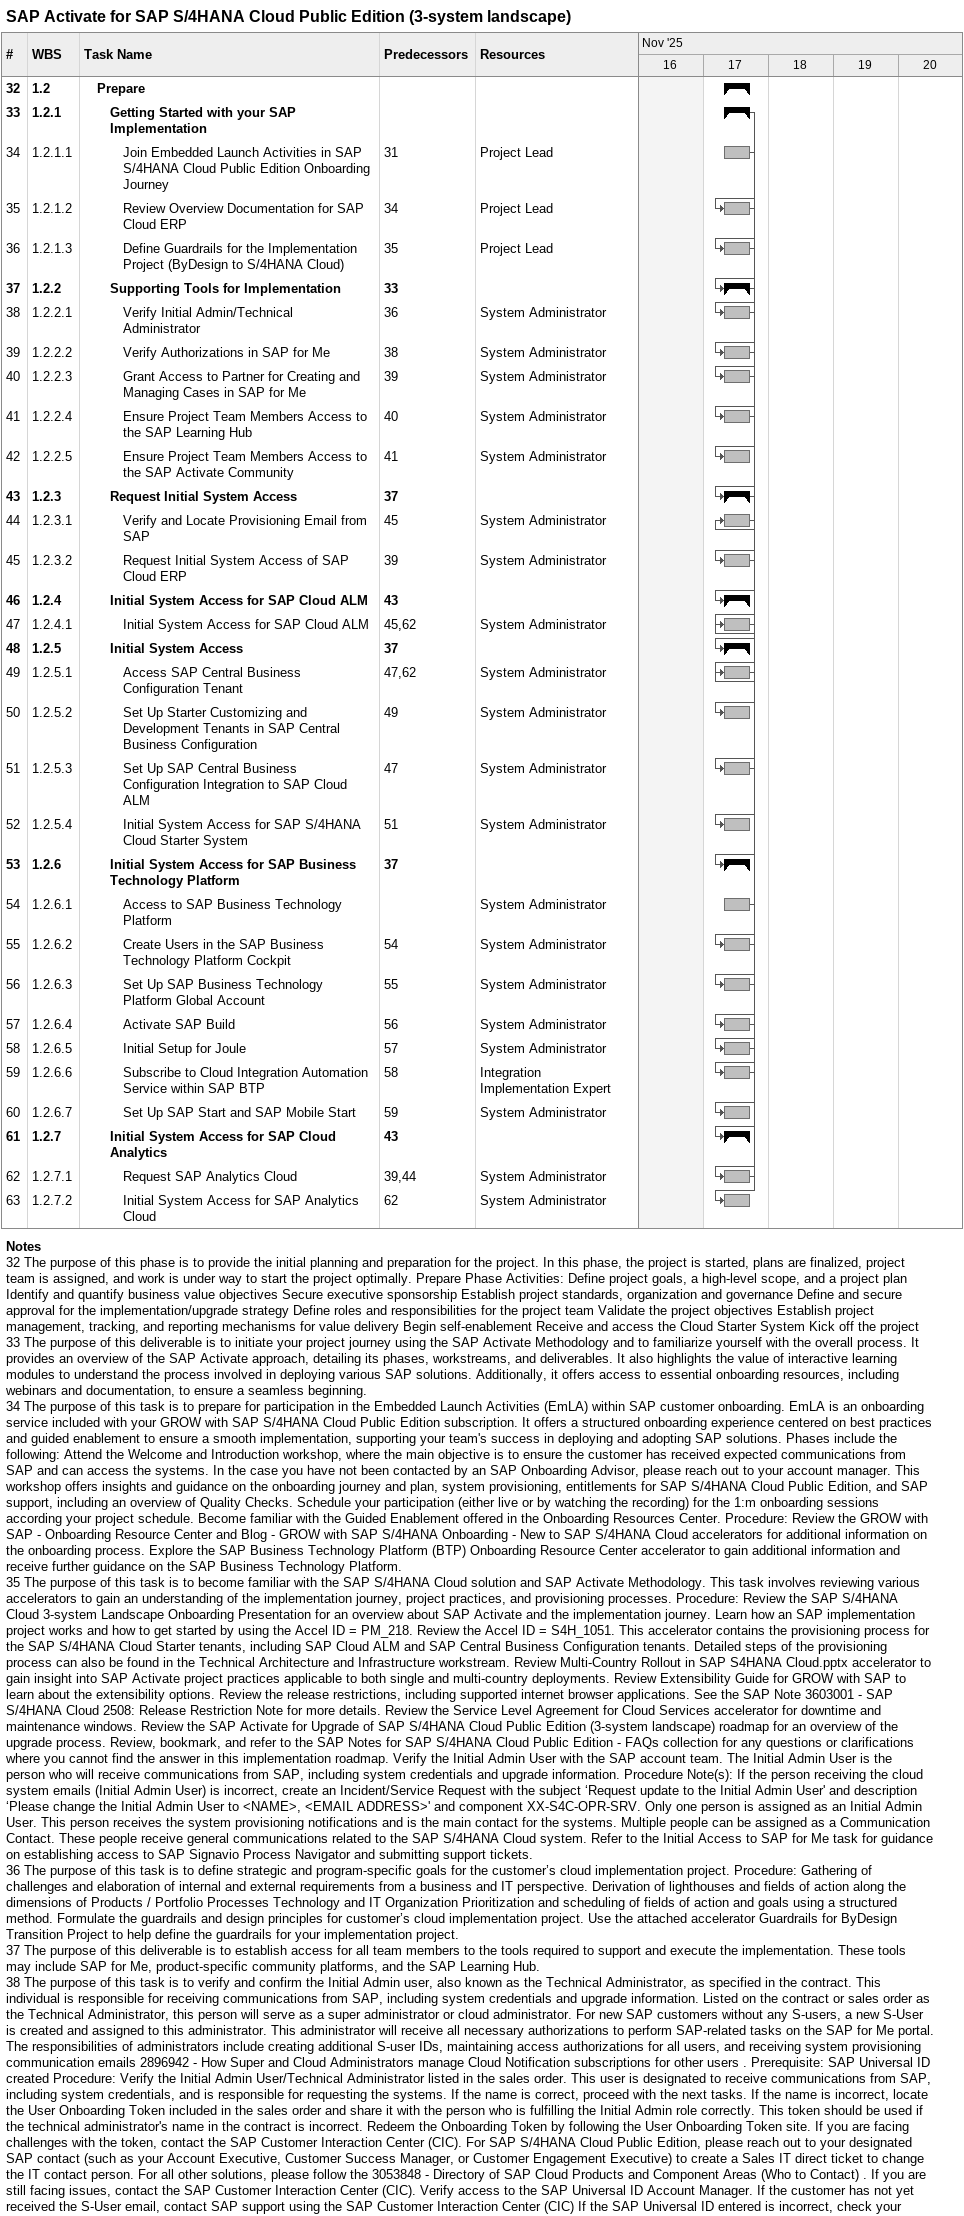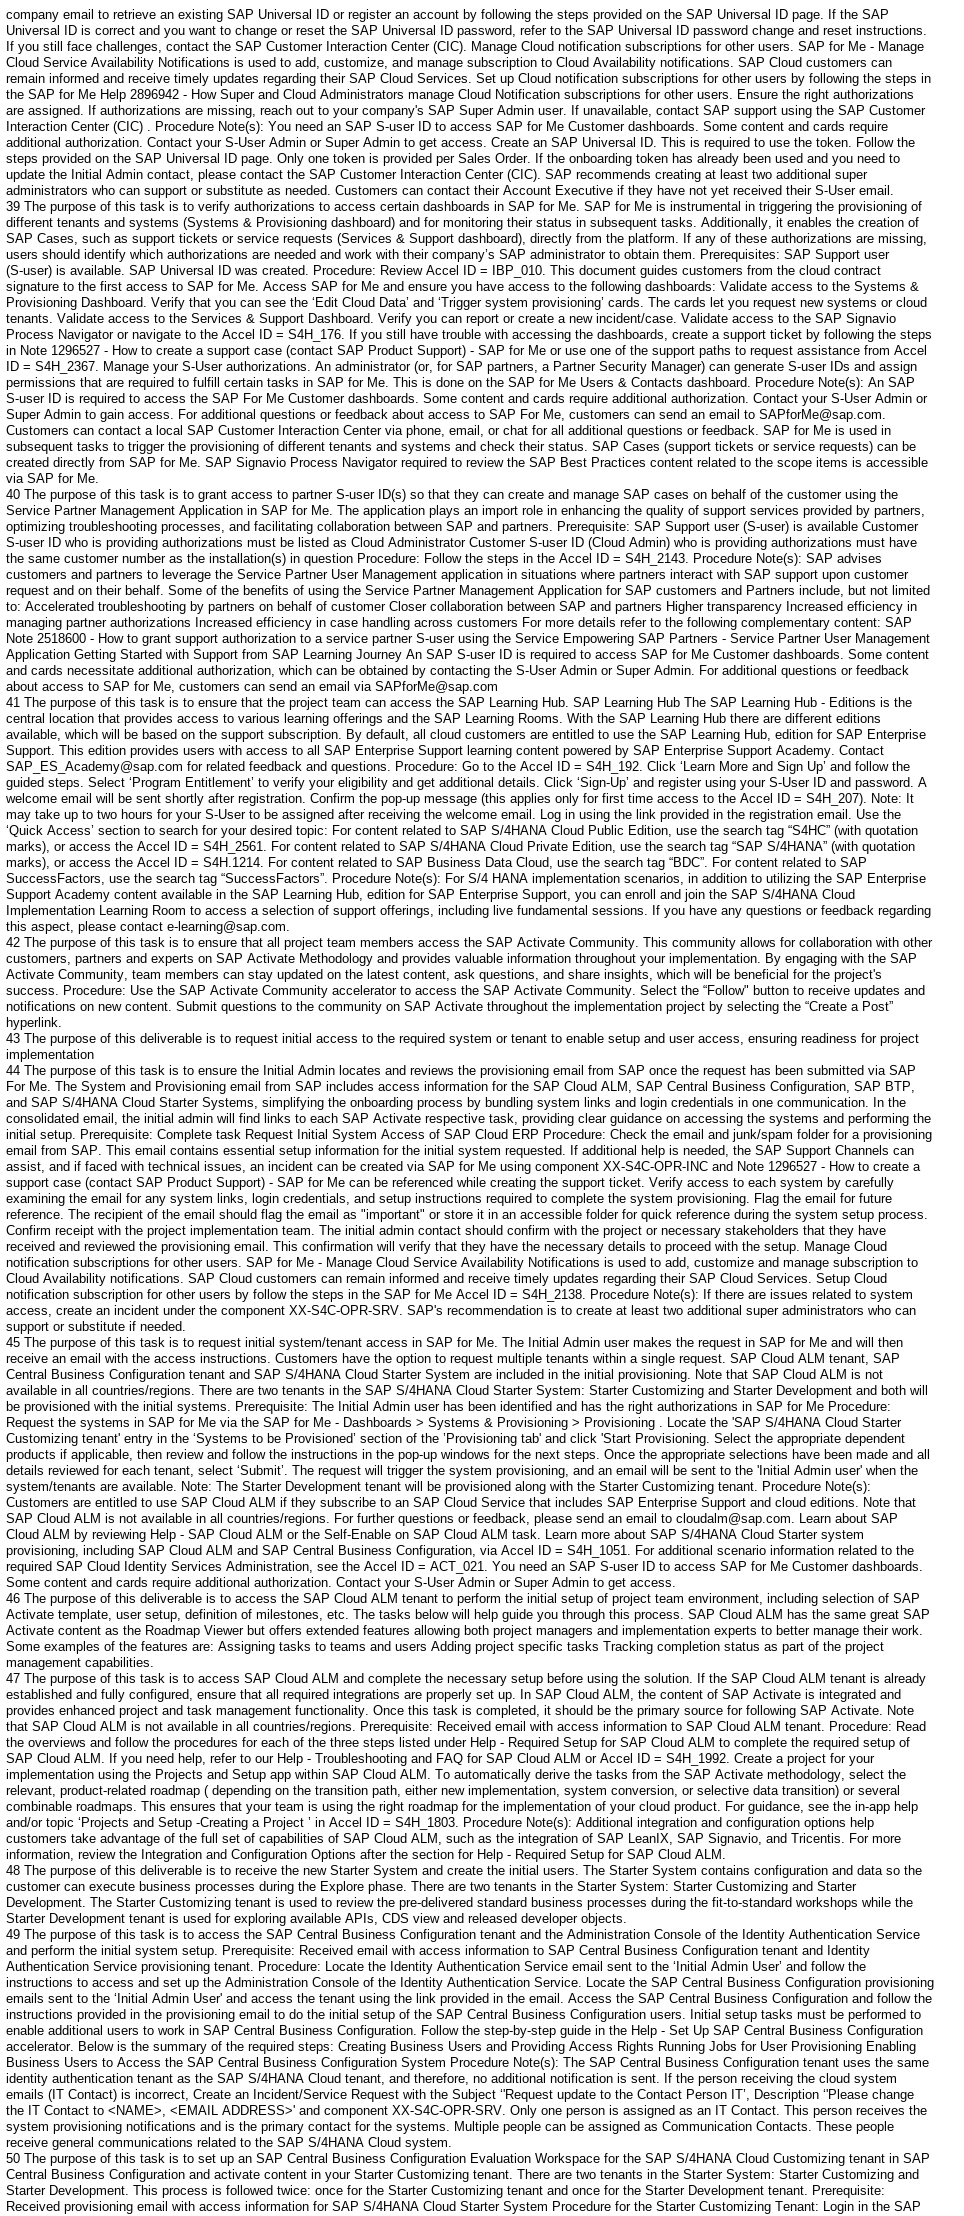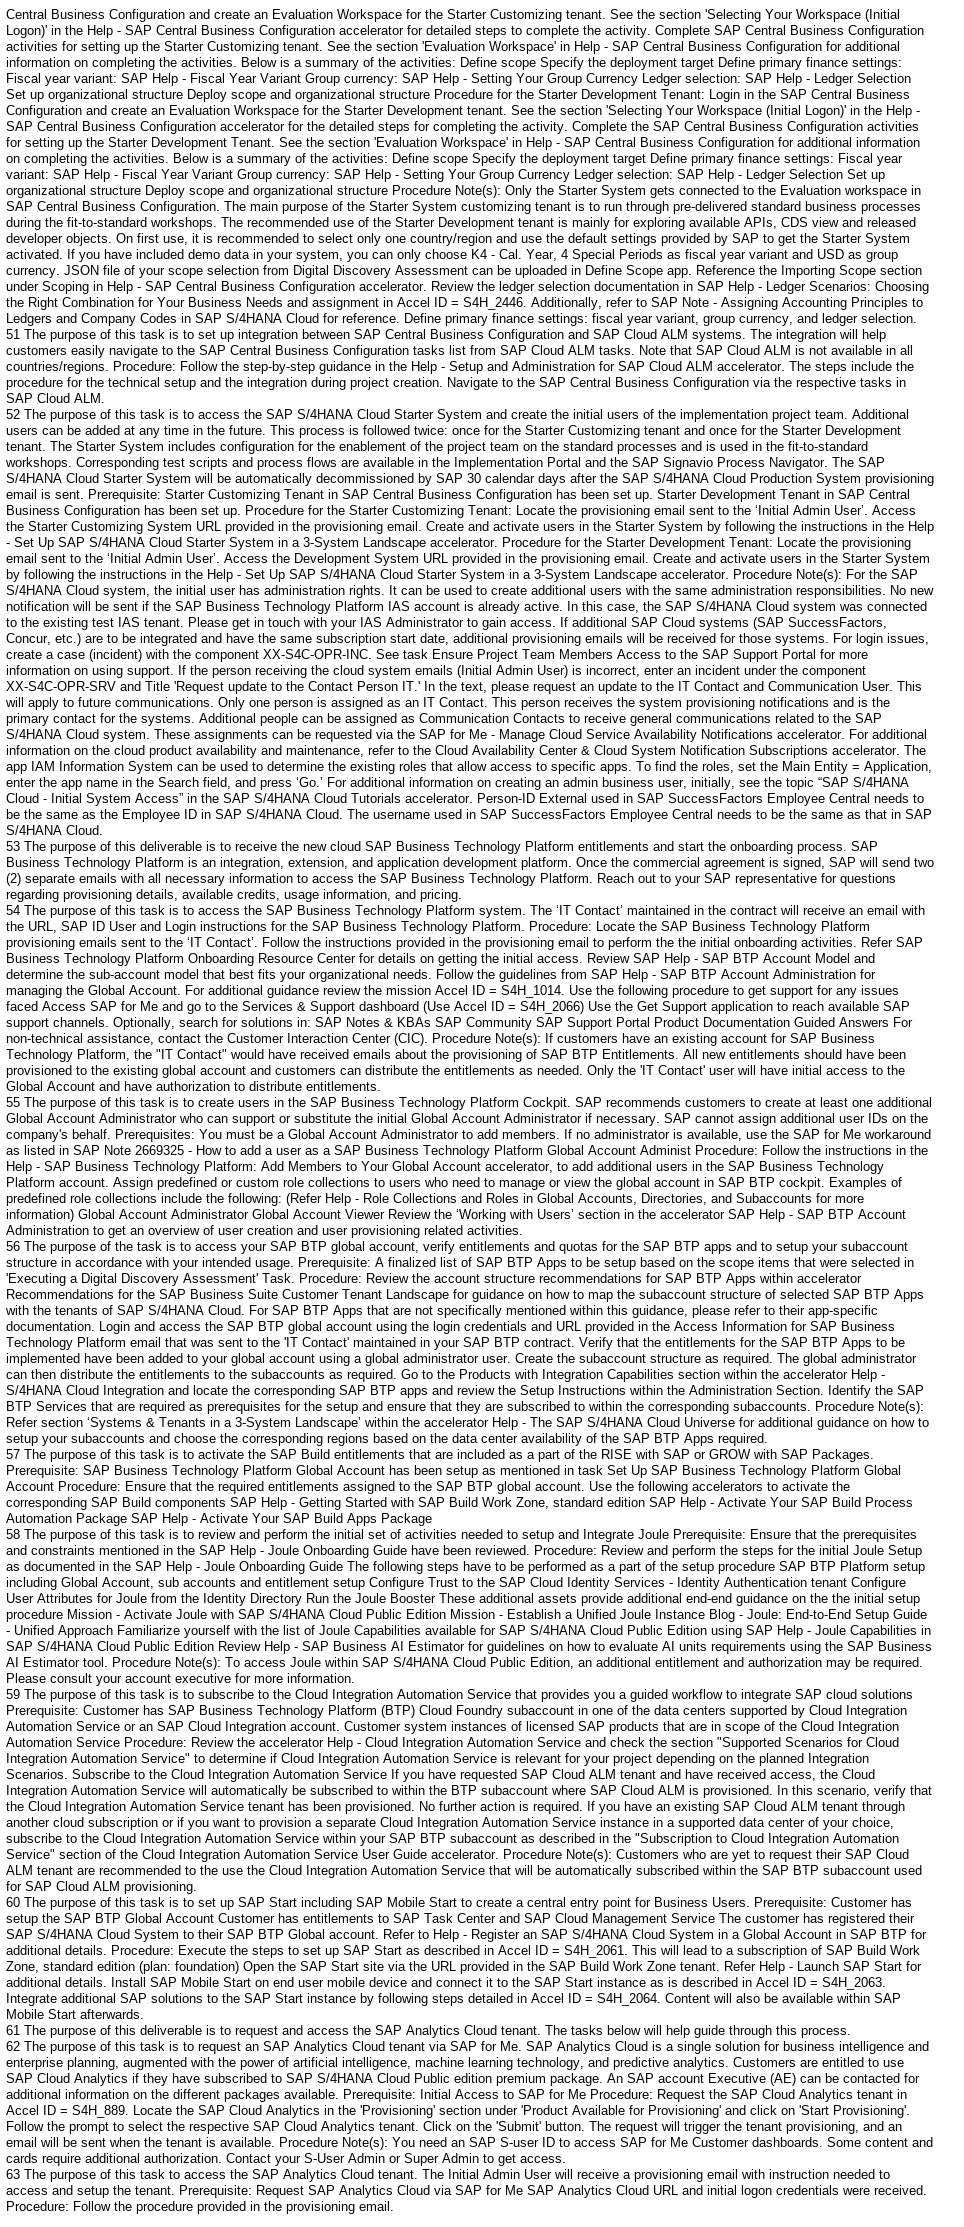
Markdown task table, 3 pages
SAP Activate for SAP S/4HANA Cloud Public Edition (3-system landscape)

| ID | WBS | Task | Start | Finish | Predecessors | Resources |
|---|---|---|---|---|---|---|
| 32 | 1.2 | **Prepare** | 2025-11-17 | 2025-11-17 |  |  |
| 33 | 1.2.1 | **Getting Started with your SAP Implementation** | 2025-11-17 | 2025-11-17 |  |  |
| 34 | 1.2.1.1 | Join Embedded Launch Activities in SAP S/4HANA Cloud Public Edition Onboarding Journey | 2025-11-17 | 2025-11-17 | 31 | Project Lead |
| 35 | 1.2.1.2 | Review Overview Documentation for SAP Cloud ERP | 2025-11-17 | 2025-11-17 | 34 | Project Lead |
| 36 | 1.2.1.3 | Define Guardrails for the Implementation Project (ByDesign to S/4HANA Cloud) | 2025-11-17 | 2025-11-17 | 35 | Project Lead |
| 37 | 1.2.2 | **Supporting Tools for Implementation** | 2025-11-17 | 2025-11-17 | 33 |  |
| 38 | 1.2.2.1 | Verify Initial Admin/Technical Administrator | 2025-11-17 | 2025-11-17 | 36 | System Administrator |
| 39 | 1.2.2.2 | Verify Authorizations in SAP for Me | 2025-11-17 | 2025-11-17 | 38 | System Administrator |
| 40 | 1.2.2.3 | Grant Access to Partner for Creating and Managing Cases in SAP for Me | 2025-11-17 | 2025-11-17 | 39 | System Administrator |
| 41 | 1.2.2.4 | Ensure Project Team Members Access to the SAP Learning Hub | 2025-11-17 | 2025-11-17 | 40 | System Administrator |
| 42 | 1.2.2.5 | Ensure Project Team Members Access to the SAP Activate Community | 2025-11-17 | 2025-11-17 | 41 | System Administrator |
| 43 | 1.2.3 | **Request Initial System Access** | 2025-11-17 | 2025-11-17 | 37 |  |
| 44 | 1.2.3.1 | Verify and Locate Provisioning Email from SAP | 2025-11-17 | 2025-11-17 | 45 | System Administrator |
| 45 | 1.2.3.2 | Request Initial System Access of SAP Cloud ERP | 2025-11-17 | 2025-11-17 | 39 | System Administrator |
| 46 | 1.2.4 | **Initial System Access for SAP Cloud ALM** | 2025-11-17 | 2025-11-17 | 43 |  |
| 47 | 1.2.4.1 | Initial System Access for SAP Cloud ALM | 2025-11-17 | 2025-11-17 | 45, 62 | System Administrator |
| 48 | 1.2.5 | **Initial System Access** | 2025-11-17 | 2025-11-17 | 37 |  |
| 49 | 1.2.5.1 | Access SAP Central Business Configuration Tenant | 2025-11-17 | 2025-11-17 | 47, 62 | System Administrator |
| 50 | 1.2.5.2 | Set Up Starter Customizing and Development Tenants in SAP Central Business Configuration | 2025-11-17 | 2025-11-17 | 49 | System Administrator |
| 51 | 1.2.5.3 | Set Up SAP Central Business Configuration Integration to SAP Cloud ALM | 2025-11-17 | 2025-11-17 | 47 | System Administrator |
| 52 | 1.2.5.4 | Initial System Access for SAP S/4HANA Cloud Starter System | 2025-11-17 | 2025-11-17 | 51 | System Administrator |
| 53 | 1.2.6 | **Initial System Access for SAP Business Technology Platform** | 2025-11-17 | 2025-11-17 | 37 |  |
| 54 | 1.2.6.1 | Access to SAP Business Technology Platform | 2025-11-17 | 2025-11-17 |  | System Administrator |
| 55 | 1.2.6.2 | Create Users in the SAP Business Technology Platform Cockpit | 2025-11-17 | 2025-11-17 | 54 | System Administrator |
| 56 | 1.2.6.3 | Set Up SAP Business Technology Platform Global Account | 2025-11-17 | 2025-11-17 | 55 | System Administrator |
| 57 | 1.2.6.4 | Activate SAP Build | 2025-11-17 | 2025-11-17 | 56 | System Administrator |
| 58 | 1.2.6.5 | Initial Setup for Joule | 2025-11-17 | 2025-11-17 | 57 | System Administrator |
| 59 | 1.2.6.6 | Subscribe to Cloud Integration Automation Service within SAP BTP | 2025-11-17 | 2025-11-17 | 58 | Integration Implementation Expert |
| 60 | 1.2.6.7 | Set Up SAP Start and SAP Mobile Start | 2025-11-17 | 2025-11-17 | 59 | System Administrator |
| 61 | 1.2.7 | **Initial System Access for SAP Cloud Analytics** | 2025-11-17 | 2025-11-17 | 43 |  |
| 62 | 1.2.7.1 | Request SAP Analytics Cloud | 2025-11-17 | 2025-11-17 | 39, 44 | System Administrator |
| 63 | 1.2.7.2 | Initial System Access for SAP Analytics Cloud | 2025-11-17 | 2025-11-17 | 62 | System Administrator |

Notes
- 32: The purpose of this phase is to provide the initial planning and preparation for the project. In this phase, the project is started, plans are finalized, project team is assigned, and work is under way to start the project optimally. Prepare Phase Activities: Define project goals, a high-level scope, and a project plan Identify and quantify business value objectives Secure executive sponsorship Establish project standards, organization and governance Define and secure approval for the implementation/upgrade strategy Define roles and responsibilities for the project team Validate the project objectives Establish project management, tracking, and reporting mechanisms for value delivery Begin self-enablement Receive and access the Cloud Starter System Kick off the project
- 33: The purpose of this deliverable is to initiate your project journey using the SAP Activate Methodology and to familiarize yourself with the overall process. It provides an overview of the SAP Activate approach, detailing its phases, workstreams, and deliverables. It also highlights the value of interactive learning modules to understand the process involved in deploying various SAP solutions. Additionally, it offers access to essential onboarding resources, including webinars and documentation, to ensure a seamless beginning.
- 34: The purpose of this task is to prepare for participation in the Embedded Launch Activities (EmLA) within SAP customer onboarding. EmLA is an onboarding service included with your GROW with SAP S/4HANA Cloud Public Edition subscription. It offers a structured onboarding experience centered on best practices and guided enablement to ensure a smooth implementation, supporting your team's success in deploying and adopting SAP solutions. Phases include the following: Attend the Welcome and Introduction workshop, where the main objective is to ensure the customer has received expected communications from SAP and can access the systems. In the case you have not been contacted by an SAP Onboarding Advisor, please reach out to your account manager. This workshop offers insights and guidance on the onboarding journey and plan, system provisioning, entitlements for SAP S/4HANA Cloud Public Edition, and SAP support, including an overview of Quality Checks. Schedule your participation (either live or by watching the recording) for the 1:m onboarding sessions according your project schedule. Become familiar with the Guided Enablement offered in the Onboarding Resources Center. Procedure: Review the GROW with SAP - Onboarding Resource Center and Blog - GROW with SAP S/4HANA Onboarding - New to SAP S/4HANA Cloud accelerators for additional information on the onboarding process. Explore the SAP Business Technology Platform (BTP) Onboarding Resource Center accelerator to gain additional information and receive further guidance on the SAP Business Technology Platform.
- 35: The purpose of this task is to become familiar with the SAP S/4HANA Cloud solution and SAP Activate Methodology. This task involves reviewing various accelerators to gain an understanding of the implementation journey, project practices, and provisioning processes. Procedure: Review the SAP S/4HANA Cloud 3-system Landscape Onboarding Presentation for an overview about SAP Activate and the implementation journey. Learn how an SAP implementation project works and how to get started by using the Accel ID = PM_218. Review the Accel ID = S4H_1051. This accelerator contains the provisioning process for the SAP S/4HANA Cloud Starter tenants, including SAP Cloud ALM and SAP Central Business Configuration tenants. Detailed steps of the provisioning process can also be found in the Technical Architecture and Infrastructure workstream. Review Multi-Country Rollout in SAP S4HANA Cloud.pptx accelerator to gain insight into SAP Activate project practices applicable to both single and multi-country deployments. Review Extensibility Guide for GROW with SAP to learn about the extensibility options. Review the release restrictions, including supported internet browser applications. See the SAP Note 3603001 - SAP S/4HANA Cloud 2508: Release Restriction Note for more details. Review the Service Level Agreement for Cloud Services accelerator for downtime and maintenance windows. Review the SAP Activate for Upgrade of SAP S/4HANA Cloud Public Edition (3-system landscape) roadmap for an overview of the upgrade process. Review, bookmark, and refer to the SAP Notes for SAP S/4HANA Cloud Public Edition - FAQs collection for any questions or clarifications where you cannot find the answer in this implementation roadmap. Verify the Initial Admin User with the SAP account team. The Initial Admin User is the person who will receive communications from SAP, including system credentials and upgrade information. Procedure Note(s): If the person receiving the cloud system emails (Initial Admin User) is incorrect, create an Incident/Service Request with the subject ‘Request update to the Initial Admin User' and description ‘Please change the Initial Admin User to <NAME>, <EMAIL ADDRESS>' and component XX-S4C-OPR-SRV. Only one person is assigned as an Initial Admin User. This person receives the system provisioning notifications and is the main contact for the systems. Multiple people can be assigned as a Communication Contact. These people receive general communications related to the SAP S/4HANA Cloud system. Refer to the Initial Access to SAP for Me task for guidance on establishing access to SAP Signavio Process Navigator and submitting support tickets.
- 36: The purpose of this task is to define strategic and program-specific goals for the customer’s cloud implementation project. Procedure: Gathering of challenges and elaboration of internal and external requirements from a business and IT perspective. Derivation of lighthouses and fields of action along the dimensions of Products / Portfolio Processes Technology and IT Organization Prioritization and scheduling of fields of action and goals using a structured method. Formulate the guardrails and design principles for customer’s cloud implementation project. Use the attached accelerator Guardrails for ByDesign Transition Project to help define the guardrails for your implementation project.
- 37: The purpose of this deliverable is to establish access for all team members to the tools required to support and execute the implementation. These tools may include SAP for Me, product-specific community platforms, and the SAP Learning Hub.
- 38: The purpose of this task is to verify and confirm the Initial Admin user, also known as the Technical Administrator, as specified in the contract. This individual is responsible for receiving communications from SAP, including system credentials and upgrade information. Listed on the contract or sales order as the Technical Administrator, this person will serve as a super administrator or cloud administrator. For new SAP customers without any S-users, a new S-User is created and assigned to this administrator. This administrator will receive all necessary authorizations to perform SAP-related tasks on the SAP for Me portal. The responsibilities of administrators include creating additional S-user IDs, maintaining access authorizations for all users, and receiving system provisioning communication emails 2896942 - How Super and Cloud Administrators manage Cloud Notification subscriptions for other users . Prerequisite: SAP Universal ID created Procedure: Verify the Initial Admin User/Technical Administrator listed in the sales order. This user is designated to receive communications from SAP, including system credentials, and is responsible for requesting the systems. If the name is correct, proceed with the next tasks. If the name is incorrect, locate the User Onboarding Token included in the sales order and share it with the person who is fulfilling the Initial Admin role correctly. This token should be used if the technical administrator's name in the contract is incorrect. Redeem the Onboarding Token by following the User Onboarding Token site. If you are facing challenges with the token, contact the SAP Customer Interaction Center (CIC). For SAP S/4HANA Cloud Public Edition, please reach out to your designated SAP contact (such as your Account Executive, Customer Success Manager, or Customer Engagement Executive) to create a Sales IT direct ticket to change the IT contact person. For all other solutions, please follow the 3053848 - Directory of SAP Cloud Products and Component Areas (Who to Contact) . If you are still facing issues, contact the SAP Customer Interaction Center (CIC). Verify access to the SAP Universal ID Account Manager. If the customer has not yet received the S-User email, contact SAP support using the SAP Customer Interaction Center (CIC) If the SAP Universal ID entered is incorrect, check your company email to retrieve an existing SAP Universal ID or register an account by following the steps provided on the SAP Universal ID page. If the SAP Universal ID is correct and you want to change or reset the SAP Universal ID password, refer to the SAP Universal ID password change and reset instructions. If you still face challenges, contact the SAP Customer Interaction Center (CIC). Manage Cloud notification subscriptions for other users. SAP for Me - Manage Cloud Service Availability Notifications is used to add, customize, and manage subscription to Cloud Availability notifications. SAP Cloud customers can remain informed and receive timely updates regarding their SAP Cloud Services. Set up Cloud notification subscriptions for other users by following the steps in the SAP for Me Help 2896942 - How Super and Cloud Administrators manage Cloud Notification subscriptions for other users. Ensure the right authorizations are assigned. If authorizations are missing, reach out to your company's SAP Super Admin user. If unavailable, contact SAP support using the SAP Customer Interaction Center (CIC) . Procedure Note(s): You need an SAP S-user ID to access SAP for Me Customer dashboards. Some content and cards require additional authorization. Contact your S-User Admin or Super Admin to get access. Create an SAP Universal ID. This is required to use the token. Follow the steps provided on the SAP Universal ID page. Only one token is provided per Sales Order. If the onboarding token has already been used and you need to update the Initial Admin contact, please contact the SAP Customer Interaction Center (CIC). SAP recommends creating at least two additional super administrators who can support or substitute as needed. Customers can contact their Account Executive if they have not yet received their S-User email.
- 39: The purpose of this task is to verify authorizations to access certain dashboards in SAP for Me. SAP for Me is instrumental in triggering the provisioning of different tenants and systems (Systems & Provisioning dashboard) and for monitoring their status in subsequent tasks. Additionally, it enables the creation of SAP Cases, such as support tickets or service requests (Services & Support dashboard), directly from the platform. If any of these authorizations are missing, users should identify which authorizations are needed and work with their company’s SAP administrator to obtain them. Prerequisites: SAP Support user (S-user) is available. SAP Universal ID was created. Procedure: Review Accel ID = IBP_010. This document guides customers from the cloud contract signature to the first access to SAP for Me. Access SAP for Me and ensure you have access to the following dashboards: Validate access to the Systems & Provisioning Dashboard. Verify that you can see the ‘Edit Cloud Data’ and ‘Trigger system provisioning’ cards. The cards let you request new systems or cloud tenants. Validate access to the Services & Support Dashboard. Verify you can report or create a new incident/case. Validate access to the SAP Signavio Process Navigator or navigate to the Accel ID = S4H_176. If you still have trouble with accessing the dashboards, create a support ticket by following the steps in Note 1296527 - How to create a support case (contact SAP Product Support) - SAP for Me or use one of the support paths to request assistance from Accel ID = S4H_2367. Manage your S-User authorizations. An administrator (or, for SAP partners, a Partner Security Manager) can generate S-user IDs and assign permissions that are required to fulfill certain tasks in SAP for Me. This is done on the SAP for Me Users & Contacts dashboard. Procedure Note(s): An SAP S-user ID is required to access the SAP For Me Customer dashboards. Some content and cards require additional authorization. Contact your S-User Admin or Super Admin to gain access. For additional questions or feedback about access to SAP For Me, customers can send an email to SAPforMe@sap.com. Customers can contact a local SAP Customer Interaction Center via phone, email, or chat for all additional questions or feedback. SAP for Me is used in subsequent tasks to trigger the provisioning of different tenants and systems and check their status. SAP Cases (support tickets or service requests) can be created directly from SAP for Me. SAP Signavio Process Navigator required to review the SAP Best Practices content related to the scope items is accessible via SAP for Me.
- 40: The purpose of this task is to grant access to partner S-user ID(s) so that they can create and manage SAP cases on behalf of the customer using the Service Partner Management Application in SAP for Me. The application plays an import role in enhancing the quality of support services provided by partners, optimizing troubleshooting processes, and facilitating collaboration between SAP and partners. Prerequisite: SAP Support user (S-user) is available Customer S-user ID who is providing authorizations must be listed as Cloud Administrator Customer S-user ID (Cloud Admin) who is providing authorizations must have the same customer number as the installation(s) in question Procedure: Follow the steps in the Accel ID = S4H_2143. Procedure Note(s): SAP advises customers and partners to leverage the Service Partner User Management application in situations where partners interact with SAP support upon customer request and on their behalf. Some of the benefits of using the Service Partner Management Application for SAP customers and Partners include, but not limited to: Accelerated troubleshooting by partners on behalf of customer Closer collaboration between SAP and partners Higher transparency Increased efficiency in managing partner authorizations Increased efficiency in case handling across customers For more details refer to the following complementary content: SAP Note 2518600 - How to grant support authorization to a service partner S-user using the Service Empowering SAP Partners - Service Partner User Management Application Getting Started with Support from SAP Learning Journey An SAP S-user ID is required to access SAP for Me Customer dashboards. Some content and cards necessitate additional authorization, which can be obtained by contacting the S-User Admin or Super Admin. For additional questions or feedback about access to SAP for Me, customers can send an email via SAPforMe@sap.com
- 41: The purpose of this task is to ensure that the project team can access the SAP Learning Hub. SAP Learning Hub The SAP Learning Hub - Editions is the central location that provides access to various learning offerings and the SAP Learning Rooms. With the SAP Learning Hub there are different editions available, which will be based on the support subscription. By default, all cloud customers are entitled to use the SAP Learning Hub, edition for SAP Enterprise Support. This edition provides users with access to all SAP Enterprise Support learning content powered by SAP Enterprise Support Academy. Contact SAP_ES_Academy@sap.com for related feedback and questions. Procedure: Go to the Accel ID = S4H_192. Click ‘Learn More and Sign Up’ and follow the guided steps. Select ‘Program Entitlement’ to verify your eligibility and get additional details. Click ‘Sign-Up’ and register using your S-User ID and password. A welcome email will be sent shortly after registration. Confirm the pop-up message (this applies only for first time access to the Accel ID = S4H_207). Note: It may take up to two hours for your S-User to be assigned after receiving the welcome email. Log in using the link provided in the registration email. Use the ‘Quick Access’ section to search for your desired topic: For content related to SAP S/4HANA Cloud Public Edition, use the search tag “S4HC” (with quotation marks), or access the Accel ID = S4H_2561. For content related to SAP S/4HANA Cloud Private Edition, use the search tag “SAP S/4HANA” (with quotation marks), or access the Accel ID = S4H.1214. For content related to SAP Business Data Cloud, use the search tag “BDC”. For content related to SAP SuccessFactors, use the search tag “SuccessFactors”. Procedure Note(s): For S/4 HANA implementation scenarios, in addition to utilizing the SAP Enterprise Support Academy content available in the SAP Learning Hub, edition for SAP Enterprise Support, you can enroll and join the SAP S/4HANA Cloud Implementation Learning Room to access a selection of support offerings, including live fundamental sessions. If you have any questions or feedback regarding this aspect, please contact e-learning@sap.com.
- 42: The purpose of this task is to ensure that all project team members access the SAP Activate Community. This community allows for collaboration with other customers, partners and experts on SAP Activate Methodology and provides valuable information throughout your implementation. By engaging with the SAP Activate Community, team members can stay updated on the latest content, ask questions, and share insights, which will be beneficial for the project's success. Procedure: Use the SAP Activate Community accelerator to access the SAP Activate Community. Select the “Follow" button to receive updates and notifications on new content. Submit questions to the community on SAP Activate throughout the implementation project by selecting the “Create a Post” hyperlink.
- 43: The purpose of this deliverable is to request initial access to the required system or tenant to enable setup and user access, ensuring readiness for project implementation
- 44: The purpose of this task is to ensure the Initial Admin locates and reviews the provisioning email from SAP once the request has been submitted via SAP For Me. The System and Provisioning email from SAP includes access information for the SAP Cloud ALM, SAP Central Business Configuration, SAP BTP, and SAP S/4HANA Cloud Starter Systems, simplifying the onboarding process by bundling system links and login credentials in one communication. In the consolidated email, the initial admin will find links to each SAP Activate respective task, providing clear guidance on accessing the systems and performing the initial setup. Prerequisite: Complete task Request Initial System Access of SAP Cloud ERP Procedure: Check the email and junk/spam folder for a provisioning email from SAP. This email contains essential setup information for the initial system requested. If additional help is needed, the SAP Support Channels can assist, and if faced with technical issues, an incident can be created via SAP for Me using component XX-S4C-OPR-INC and Note 1296527 - How to create a support case (contact SAP Product Support) - SAP for Me can be referenced while creating the support ticket. Verify access to each system by carefully examining the email for any system links, login credentials, and setup instructions required to complete the system provisioning. Flag the email for future reference. The recipient of the email should flag the email as "important" or store it in an accessible folder for quick reference during the system setup process. Confirm receipt with the project implementation team. The initial admin contact should confirm with the project or necessary stakeholders that they have received and reviewed the provisioning email. This confirmation will verify that they have the necessary details to proceed with the setup. Manage Cloud notification subscriptions for other users. SAP for Me - Manage Cloud Service Availability Notifications is used to add, customize and manage subscription to Cloud Availability notifications. SAP Cloud customers can remain informed and receive timely updates regarding their SAP Cloud Services. Setup Cloud notification subscription for other users by follow the steps in the SAP for Me Accel ID = S4H_2138. Procedure Note(s): If there are issues related to system access, create an incident under the component XX-S4C-OPR-SRV. SAP's recommendation is to create at least two additional super administrators who can support or substitute if needed.
- 45: The purpose of this task is to request initial system/tenant access in SAP for Me. The Initial Admin user makes the request in SAP for Me and will then receive an email with the access instructions. Customers have the option to request multiple tenants within a single request. SAP Cloud ALM tenant, SAP Central Business Configuration tenant and SAP S/4HANA Cloud Starter System are included in the initial provisioning. Note that SAP Cloud ALM is not available in all countries/regions. There are two tenants in the SAP S/4HANA Cloud Starter System: Starter Customizing and Starter Development and both will be provisioned with the initial systems. Prerequisite: The Initial Admin user has been identified and has the right authorizations in SAP for Me Procedure: Request the systems in SAP for Me via the SAP for Me - Dashboards > Systems & Provisioning > Provisioning . Locate the 'SAP S/4HANA Cloud Starter Customizing tenant' entry in the ‘Systems to be Provisioned’ section of the ’Provisioning tab' and click 'Start Provisioning. Select the appropriate dependent products if applicable, then review and follow the instructions in the pop-up windows for the next steps. Once the appropriate selections have been made and all details reviewed for each tenant, select ‘Submit’. The request will trigger the system provisioning, and an email will be sent to the 'Initial Admin user' when the system/tenants are available. Note: The Starter Development tenant will be provisioned along with the Starter Customizing tenant. Procedure Note(s): Customers are entitled to use SAP Cloud ALM if they subscribe to an SAP Cloud Service that includes SAP Enterprise Support and cloud editions. Note that SAP Cloud ALM is not available in all countries/regions. For further questions or feedback, please send an email to cloudalm@sap.com. Learn about SAP Cloud ALM by reviewing Help - SAP Cloud ALM or the Self-Enable on SAP Cloud ALM task. Learn more about SAP S/4HANA Cloud Starter system provisioning, including SAP Cloud ALM and SAP Central Business Configuration, via Accel ID = S4H_1051. For additional scenario information related to the required SAP Cloud Identity Services Administration, see the Accel ID = ACT_021. You need an SAP S-user ID to access SAP for Me Customer dashboards. Some content and cards require additional authorization. Contact your S-User Admin or Super Admin to get access.
- 46: The purpose of this deliverable is to access the SAP Cloud ALM tenant to perform the initial setup of project team environment, including selection of SAP Activate template, user setup, definition of milestones, etc. The tasks below will help guide you through this process. SAP Cloud ALM has the same great SAP Activate content as the Roadmap Viewer but offers extended features allowing both project managers and implementation experts to better manage their work. Some examples of the features are: Assigning tasks to teams and users Adding project specific tasks Tracking completion status as part of the project management capabilities.
- 47: The purpose of this task is to access SAP Cloud ALM and complete the necessary setup before using the solution. If the SAP Cloud ALM tenant is already established and fully configured, ensure that all required integrations are properly set up. In SAP Cloud ALM, the content of SAP Activate is integrated and provides enhanced project and task management functionality. Once this task is completed, it should be the primary source for following SAP Activate. Note that SAP Cloud ALM is not available in all countries/regions. Prerequisite: Received email with access information to SAP Cloud ALM tenant. Procedure: Read the overviews and follow the procedures for each of the three steps listed under Help - Required Setup for SAP Cloud ALM to complete the required setup of SAP Cloud ALM. If you need help, refer to our Help - Troubleshooting and FAQ for SAP Cloud ALM or Accel ID = S4H_1992. Create a project for your implementation using the Projects and Setup app within SAP Cloud ALM. To automatically derive the tasks from the SAP Activate methodology, select the relevant, product-related roadmap ( depending on the transition path, either new implementation, system conversion, or selective data transition) or several combinable roadmaps. This ensures that your team is using the right roadmap for the implementation of your cloud product. For guidance, see the in-app help and/or topic ‘Projects and Setup -Creating a Project ’ in Accel ID = S4H_1803. Procedure Note(s): Additional integration and configuration options help customers take advantage of the full set of capabilities of SAP Cloud ALM, such as the integration of SAP LeanIX, SAP Signavio, and Tricentis. For more information, review the Integration and Configuration Options after the section for Help - Required Setup for SAP Cloud ALM.
- 48: The purpose of this deliverable is to receive the new Starter System and create the initial users. The Starter System contains configuration and data so the customer can execute business processes during the Explore phase. There are two tenants in the Starter System: Starter Customizing and Starter Development. The Starter Customizing tenant is used to review the pre-delivered standard business processes during the fit-to-standard workshops while the Starter Development tenant is used for exploring available APIs, CDS view and released developer objects.
- 49: The purpose of this task is to access the SAP Central Business Configuration tenant and the Administration Console of the Identity Authentication Service and perform the initial system setup. Prerequisite: Received email with access information to SAP Central Business Configuration tenant and Identity Authentication Service provisioning tenant. Procedure: Locate the Identity Authentication Service email sent to the ‘Initial Admin User’ and follow the instructions to access and set up the Administration Console of the Identity Authentication Service. Locate the SAP Central Business Configuration provisioning emails sent to the ‘Initial Admin User' and access the tenant using the link provided in the email. Access the SAP Central Business Configuration and follow the instructions provided in the provisioning email to do the initial setup of the SAP Central Business Configuration users. Initial setup tasks must be performed to enable additional users to work in SAP Central Business Configuration. Follow the step-by-step guide in the Help - Set Up SAP Central Business Configuration accelerator. Below is the summary of the required steps: Creating Business Users and Providing Access Rights Running Jobs for User Provisioning Enabling Business Users to Access the SAP Central Business Configuration System Procedure Note(s): The SAP Central Business Configuration tenant uses the same identity authentication tenant as the SAP S/4HANA Cloud tenant, and therefore, no additional notification is sent. If the person receiving the cloud system emails (IT Contact) is incorrect, Create an Incident/Service Request with the Subject ‘'Request update to the Contact Person IT’, Description ‘'Please change the IT Contact to <NAME>, <EMAIL ADDRESS>' and component XX-S4C-OPR-SRV. Only one person is assigned as an IT Contact. This person receives the system provisioning notifications and is the primary contact for the systems. Multiple people can be assigned as Communication Contacts. These people receive general communications related to the SAP S/4HANA Cloud system.
- 50: The purpose of this task is to set up an SAP Central Business Configuration Evaluation Workspace for the SAP S/4HANA Cloud Customizing tenant in SAP Central Business Configuration and activate content in your Starter Customizing tenant. There are two tenants in the Starter System: Starter Customizing and Starter Development. This process is followed twice: once for the Starter Customizing tenant and once for the Starter Development tenant. Prerequisite: Received provisioning email with access information for SAP S/4HANA Cloud Starter System Procedure for the Starter Customizing Tenant: Login in the SAP Central Business Configuration and create an Evaluation Workspace for the Starter Customizing tenant. See the section 'Selecting Your Workspace (Initial Logon)' in the Help - SAP Central Business Configuration accelerator for detailed steps to complete the activity. Complete SAP Central Business Configuration activities for setting up the Starter Customizing tenant. See the section 'Evaluation Workspace' in Help - SAP Central Business Configuration for additional information on completing the activities. Below is a summary of the activities: Define scope Specify the deployment target Define primary finance settings: Fiscal year variant: SAP Help - Fiscal Year Variant Group currency: SAP Help - Setting Your Group Currency Ledger selection: SAP Help - Ledger Selection Set up organizational structure Deploy scope and organizational structure Procedure for the Starter Development Tenant: Login in the SAP Central Business Configuration and create an Evaluation Workspace for the Starter Development tenant. See the section 'Selecting Your Workspace (Initial Logon)' in the Help - SAP Central Business Configuration accelerator for the detailed steps for completing the activity. Complete the SAP Central Business Configuration activities for setting up the Starter Development Tenant. See the section 'Evaluation Workspace' in Help - SAP Central Business Configuration for additional information on completing the activities. Below is a summary of the activities: Define scope Specify the deployment target Define primary finance settings: Fiscal year variant: SAP Help - Fiscal Year Variant Group currency: SAP Help - Setting Your Group Currency Ledger selection: SAP Help - Ledger Selection Set up organizational structure Deploy scope and organizational structure Procedure Note(s): Only the Starter System gets connected to the Evaluation workspace in SAP Central Business Configuration. The main purpose of the Starter System customizing tenant is to run through pre-delivered standard business processes during the fit-to-standard workshops. The recommended use of the Starter Development tenant is mainly for exploring available APIs, CDS view and released developer objects. On first use, it is recommended to select only one country/region and use the default settings provided by SAP to get the Starter System activated. If you have included demo data in your system, you can only choose K4 - Cal. Year, 4 Special Periods as fiscal year variant and USD as group currency. JSON file of your scope selection from Digital Discovery Assessment can be uploaded in Define Scope app. Reference the Importing Scope section under Scoping in Help - SAP Central Business Configuration accelerator. Review the ledger selection documentation in SAP Help - Ledger Scenarios: Choosing the Right Combination for Your Business Needs and assignment in Accel ID = S4H_2446. Additionally, refer to SAP Note - Assigning Accounting Principles to Ledgers and Company Codes in SAP S/4HANA Cloud for reference. Define primary finance settings: fiscal year variant, group currency, and ledger selection.
- 51: The purpose of this task is to set up integration between SAP Central Business Configuration and SAP Cloud ALM systems. The integration will help customers easily navigate to the SAP Central Business Configuration tasks list from SAP Cloud ALM tasks. Note that SAP Cloud ALM is not available in all countries/regions. Procedure: Follow the step-by-step guidance in the Help - Setup and Administration for SAP Cloud ALM accelerator. The steps include the procedure for the technical setup and the integration during project creation. Navigate to the SAP Central Business Configuration via the respective tasks in SAP Cloud ALM.
- 52: The purpose of this task is to access the SAP S/4HANA Cloud Starter System and create the initial users of the implementation project team. Additional users can be added at any time in the future. This process is followed twice: once for the Starter Customizing tenant and once for the Starter Development tenant. The Starter System includes configuration for the enablement of the project team on the standard processes and is used in the fit-to-standard workshops. Corresponding test scripts and process flows are available in the Implementation Portal and the SAP Signavio Process Navigator. The SAP S/4HANA Cloud Starter System will be automatically decommissioned by SAP 30 calendar days after the SAP S/4HANA Cloud Production System provisioning email is sent. Prerequisite: Starter Customizing Tenant in SAP Central Business Configuration has been set up. Starter Development Tenant in SAP Central Business Configuration has been set up. Procedure for the Starter Customizing Tenant: Locate the provisioning email sent to the ‘Initial Admin User’. Access the Starter Customizing System URL provided in the provisioning email. Create and activate users in the Starter System by following the instructions in the Help - Set Up SAP S/4HANA Cloud Starter System in a 3-System Landscape accelerator. Procedure for the Starter Development Tenant: Locate the provisioning email sent to the ‘Initial Admin User’. Access the Development System URL provided in the provisioning email. Create and activate users in the Starter System by following the instructions in the Help - Set Up SAP S/4HANA Cloud Starter System in a 3-System Landscape accelerator. Procedure Note(s): For the SAP S/4HANA Cloud system, the initial user has administration rights. It can be used to create additional users with the same administration responsibilities. No new notification will be sent if the SAP Business Technology Platform IAS account is already active. In this case, the SAP S/4HANA Cloud system was connected to the existing test IAS tenant. Please get in touch with your IAS Administrator to gain access. If additional SAP Cloud systems (SAP SuccessFactors, Concur, etc.) are to be integrated and have the same subscription start date, additional provisioning emails will be received for those systems. For login issues, create a case (incident) with the component XX-S4C-OPR-INC. See task Ensure Project Team Members Access to the SAP Support Portal for more information on using support. If the person receiving the cloud system emails (Initial Admin User) is incorrect, enter an incident under the component XX-S4C-OPR-SRV and Title 'Request update to the Contact Person IT.' In the text, please request an update to the IT Contact and Communication User. This will apply to future communications. Only one person is assigned as an IT Contact. This person receives the system provisioning notifications and is the primary contact for the systems. Additional people can be assigned as Communication Contacts to receive general communications related to the SAP S/4HANA Cloud system. These assignments can be requested via the SAP for Me - Manage Cloud Service Availability Notifications accelerator. For additional information on the cloud product availability and maintenance, refer to the Cloud Availability Center & Cloud System Notification Subscriptions accelerator. The app IAM Information System can be used to determine the existing roles that allow access to specific apps. To find the roles, set the Main Entity = Application, enter the app name in the Search field, and press ‘Go.’ For additional information on creating an admin business user, initially, see the topic “SAP S/4HANA Cloud - Initial System Access” in the SAP S/4HANA Cloud Tutorials accelerator. Person-ID External used in SAP SuccessFactors Employee Central needs to be the same as the Employee ID in SAP S/4HANA Cloud. The username used in SAP SuccessFactors Employee Central needs to be the same as that in SAP S/4HANA Cloud.
- 53: The purpose of this deliverable is to receive the new cloud SAP Business Technology Platform entitlements and start the onboarding process. SAP Business Technology Platform is an integration, extension, and application development platform. Once the commercial agreement is signed, SAP will send two (2) separate emails with all necessary information to access the SAP Business Technology Platform. Reach out to your SAP representative for questions regarding provisioning details, available credits, usage information, and pricing.
- 54: The purpose of this task is to access the SAP Business Technology Platform system. The ‘IT Contact’ maintained in the contract will receive an email with the URL, SAP ID User and Login instructions for the SAP Business Technology Platform. Procedure: Locate the SAP Business Technology Platform provisioning emails sent to the ‘IT Contact’. Follow the instructions provided in the provisioning email to perform the the initial onboarding activities. Refer SAP Business Technology Platform Onboarding Resource Center for details on getting the initial access. Review SAP Help - SAP BTP Account Model and determine the sub-account model that best fits your organizational needs. Follow the guidelines from SAP Help - SAP BTP Account Administration for managing the Global Account. For additional guidance review the mission Accel ID = S4H_1014. Use the following procedure to get support for any issues faced Access SAP for Me and go to the Services & Support dashboard (Use Accel ID = S4H_2066) Use the Get Support application to reach available SAP support channels. Optionally, search for solutions in: SAP Notes & KBAs SAP Community SAP Support Portal Product Documentation Guided Answers For non-technical assistance, contact the Customer Interaction Center (CIC). Procedure Note(s): If customers have an existing account for SAP Business Technology Platform, the "IT Contact" would have received emails about the provisioning of SAP BTP Entitlements. All new entitlements should have been provisioned to the existing global account and customers can distribute the entitlements as needed. Only the 'IT Contact' user will have initial access to the Global Account and have authorization to distribute entitlements.
- 55: The purpose of this task is to create users in the SAP Business Technology Platform Cockpit. SAP recommends customers to create at least one additional Global Account Administrator who can support or substitute the initial Global Account Administrator if necessary. SAP cannot assign additional user IDs on the company's behalf. Prerequisites: You must be a Global Account Administrator to add members. If no administrator is available, use the SAP for Me workaround as listed in SAP Note 2669325 - How to add a user as a SAP Business Technology Platform Global Account Administ Procedure: Follow the instructions in the Help - SAP Business Technology Platform: Add Members to Your Global Account accelerator, to add additional users in the SAP Business Technology Platform account. Assign predefined or custom role collections to users who need to manage or view the global account in SAP BTP cockpit. Examples of predefined role collections include the following: (Refer Help - Role Collections and Roles in Global Accounts, Directories, and Subaccounts for more information) Global Account Administrator Global Account Viewer Review the ‘Working with Users’ section in the accelerator SAP Help - SAP BTP Account Administration to get an overview of user creation and user provisioning related activities.
- 56: The purpose of the task is to access your SAP BTP global account, verify entitlements and quotas for the SAP BTP apps and to setup your subaccount structure in accordance with your intended usage. Prerequisite: A finalized list of SAP BTP Apps to be setup based on the scope items that were selected in 'Executing a Digital Discovery Assessment' Task. Procedure: Review the account structure recommendations for SAP BTP Apps within accelerator Recommendations for the SAP Business Suite Customer Tenant Landscape for guidance on how to map the subaccount structure of selected SAP BTP Apps with the tenants of SAP S/4HANA Cloud. For SAP BTP Apps that are not specifically mentioned within this guidance, please refer to their app-specific documentation. Login and access the SAP BTP global account using the login credentials and URL provided in the Access Information for SAP Business Technology Platform email that was sent to the 'IT Contact' maintained in your SAP BTP contract. Verify that the entitlements for the SAP BTP Apps to be implemented have been added to your global account using a global administrator user. Create the subaccount structure as required. The global administrator can then distribute the entitlements to the subaccounts as required. Go to the Products with Integration Capabilities section within the accelerator Help - S/4HANA Cloud Integration and locate the corresponding SAP BTP apps and review the Setup Instructions within the Administration Section. Identify the SAP BTP Services that are required as prerequisites for the setup and ensure that they are subscribed to within the corresponding subaccounts. Procedure Note(s): Refer section ‘Systems & Tenants in a 3-System Landscape’ within the accelerator Help - The SAP S/4HANA Cloud Universe for additional guidance on how to setup your subaccounts and choose the corresponding regions based on the data center availability of the SAP BTP Apps required.
- 57: The purpose of this task is to activate the SAP Build entitlements that are included as a part of the RISE with SAP or GROW with SAP Packages. Prerequisite: SAP Business Technology Platform Global Account has been setup as mentioned in task Set Up SAP Business Technology Platform Global Account Procedure: Ensure that the required entitlements assigned to the SAP BTP global account. Use the following accelerators to activate the corresponding SAP Build components SAP Help - Getting Started with SAP Build Work Zone, standard edition SAP Help - Activate Your SAP Build Process Automation Package SAP Help - Activate Your SAP Build Apps Package
- 58: The purpose of this task is to review and perform the initial set of activities needed to setup and Integrate Joule Prerequisite: Ensure that the prerequisites and constraints mentioned in the SAP Help - Joule Onboarding Guide have been reviewed. Procedure: Review and perform the steps for the initial Joule Setup as documented in the SAP Help - Joule Onboarding Guide The following steps have to be performed as a part of the setup procedure SAP BTP Platform setup including Global Account, sub accounts and entitlement setup Configure Trust to the SAP Cloud Identity Services - Identity Authentication tenant Configure User Attributes for Joule from the Identity Directory Run the Joule Booster These additional assets provide additional end-end guidance on the the initial setup procedure Mission - Activate Joule with SAP S/4HANA Cloud Public Edition Mission - Establish a Unified Joule Instance Blog - Joule: End-to-End Setup Guide - Unified Approach Familiarize yourself with the list of Joule Capabilities available for SAP S/4HANA Cloud Public Edition using SAP Help - Joule Capabilities in SAP S/4HANA Cloud Public Edition Review Help - SAP Business AI Estimator for guidelines on how to evaluate AI units requirements using the SAP Business AI Estimator tool. Procedure Note(s): To access Joule within SAP S/4HANA Cloud Public Edition, an additional entitlement and authorization may be required. Please consult your account executive for more information.
- 59: The purpose of this task is to subscribe to the Cloud Integration Automation Service that provides you a guided workflow to integrate SAP cloud solutions Prerequisite: Customer has SAP Business Technology Platform (BTP) Cloud Foundry subaccount in one of the data centers supported by Cloud Integration Automation Service or an SAP Cloud Integration account. Customer system instances of licensed SAP products that are in scope of the Cloud Integration Automation Service Procedure: Review the accelerator Help - Cloud Integration Automation Service and check the section "Supported Scenarios for Cloud Integration Automation Service" to determine if Cloud Integration Automation Service is relevant for your project depending on the planned Integration Scenarios. Subscribe to the Cloud Integration Automation Service If you have requested SAP Cloud ALM tenant and have received access, the Cloud Integration Automation Service will automatically be subscribed to within the BTP subaccount where SAP Cloud ALM is provisioned. In this scenario, verify that the Cloud Integration Automation Service tenant has been provisioned. No further action is required. If you have an existing SAP Cloud ALM tenant through another cloud subscription or if you want to provision a separate Cloud Integration Automation Service instance in a supported data center of your choice, subscribe to the Cloud Integration Automation Service within your SAP BTP subaccount as described in the "Subscription to Cloud Integration Automation Service" section of the Cloud Integration Automation Service User Guide accelerator. Procedure Note(s): Customers who are yet to request their SAP Cloud ALM tenant are recommended to the use the Cloud Integration Automation Service that will be automatically subscribed within the SAP BTP subaccount used for SAP Cloud ALM provisioning.
- 60: The purpose of this task is to set up SAP Start including SAP Mobile Start to create a central entry point for Business Users. Prerequisite: Customer has setup the SAP BTP Global Account Customer has entitlements to SAP Task Center and SAP Cloud Management Service The customer has registered their SAP S/4HANA Cloud System to their SAP BTP Global account. Refer to Help - Register an SAP S/4HANA Cloud System in a Global Account in SAP BTP for additional details. Procedure: Execute the steps to set up SAP Start as described in Accel ID = S4H_2061. This will lead to a subscription of SAP Build Work Zone, standard edition (plan: foundation) Open the SAP Start site via the URL provided in the SAP Build Work Zone tenant. Refer Help - Launch SAP Start for additional details. Install SAP Mobile Start on end user mobile device and connect it to the SAP Start instance as is described in Accel ID = S4H_2063. Integrate additional SAP solutions to the SAP Start instance by following steps detailed in Accel ID = S4H_2064. Content will also be available within SAP Mobile Start afterwards.
- 61: The purpose of this deliverable is to request and access the SAP Analytics Cloud tenant. The tasks below will help guide through this process.
- 62: The purpose of this task is to request an SAP Analytics Cloud tenant via SAP for Me. SAP Analytics Cloud is a single solution for business intelligence and enterprise planning, augmented with the power of artificial intelligence, machine learning technology, and predictive analytics. Customers are entitled to use SAP Cloud Analytics if they have subscribed to SAP S/4HANA Cloud Public edition premium package. An SAP account Executive (AE) can be contacted for additional information on the different packages available. Prerequisite: Initial Access to SAP for Me Procedure: Request the SAP Cloud Analytics tenant in Accel ID = S4H_889. Locate the SAP Cloud Analytics in the 'Provisioning' section under 'Product Available for Provisioning' and click on 'Start Provisioning'. Follow the prompt to select the respective SAP Cloud Analytics tenant. Click on the 'Submit' button. The request will trigger the tenant provisioning, and an email will be sent when the tenant is available. Procedure Note(s): You need an SAP S-user ID to access SAP for Me Customer dashboards. Some content and cards require additional authorization. Contact your S-User Admin or Super Admin to get access.
- 63: The purpose of this task to access the SAP Analytics Cloud tenant. The Initial Admin User will receive a provisioning email with instruction needed to access and setup the tenant. Prerequisite: Request SAP Analytics Cloud via SAP for Me SAP Analytics Cloud URL and initial logon credentials were received. Procedure: Follow the procedure provided in the provisioning email.
